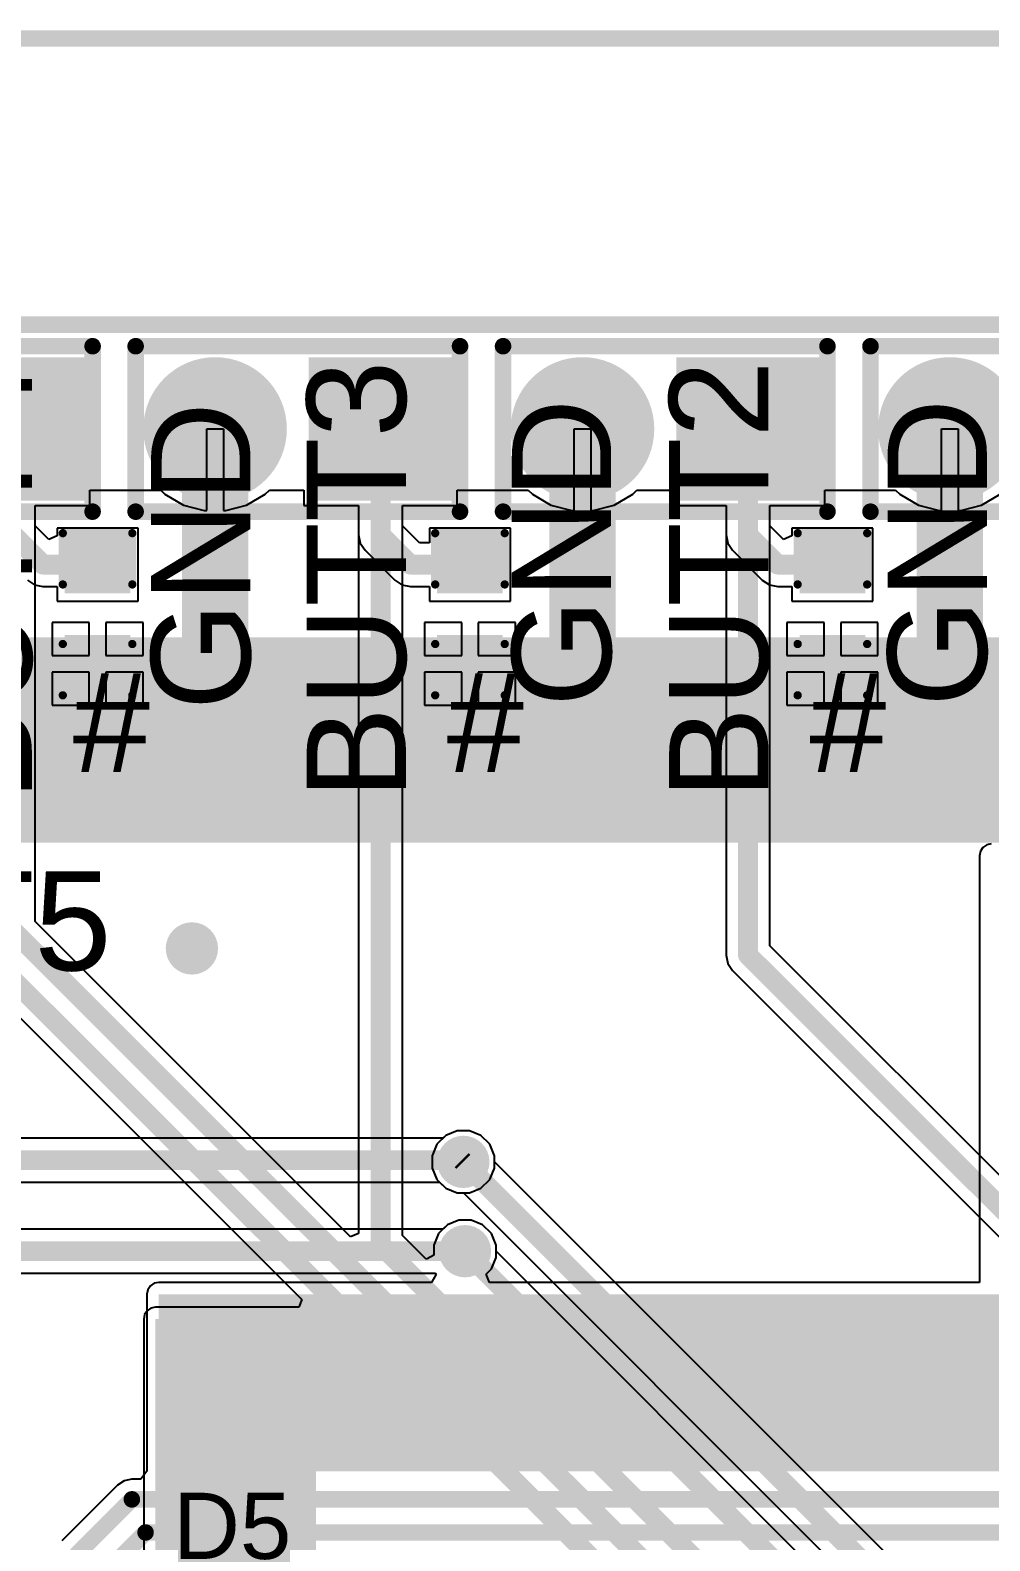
# Model space of a CAD drawing. Header units: millimetres. Extents: x -0.21 to 3.18, y -0.07 to 2.49.
# Drawn here: x 0.276 to 0.856, y 1.553 to 2.466 of the extents above; entities that cross this region are included whole.
import ezdxf

# ---------------------------------------------------------------- set-up
doc = ezdxf.new("R2010")
doc.units = ezdxf.units.MM
doc.header["$MEASUREMENT"] = 0
for name, color, linetype in [('BottomLayer', 5, 'Continuous'), ('BottomSolder', 6, 'Continuous'), ('Mechanical1', 6, 'Continuous'), ('Mechanical2', 216, 'Continuous'), ('MultiLayer', 9, 'Continuous'), ('PadHoleLayer', 156, 'Continuous'), ('TopLayer', 1, 'Continuous'), ('TopOverlay', 2, 'Continuous'), ('TopPaste', 8, 'Continuous'), ('TopSolder', 216, 'Continuous'), ('ViaHoleLayer', 16, 'Continuous')]:
    doc.layers.add(name, color=color, linetype=linetype)
doc.styles.add('Arial', font='', dxfattribs={"height": 0.2})
doc.styles.get('Arial').set_extended_font_data('Arial')

# ---------------------------------------------------------------- blocks, each defined once
blk = doc.blocks.new('2P_TH______H____P____68')
at = {"layer": 'BottomLayer'}
blk.add_hatch(color=5, dxfattribs=at).paths.add_polyline_path([(-0.08937, 0.03937), (-0.01063, 0.03937), (-0.01063, -0.03937), (-0.08937, -0.03937)])
h = blk.add_hatch(color=5, dxfattribs=at)
edge = h.paths.add_edge_path()
edge.add_arc((0.05, 0), 0.03937, 0, 360)
at = {"layer": 'BottomSolder'}
blk.add_hatch(color=6, dxfattribs=at).paths.add_polyline_path([(-0.09337, 0.04337), (-0.00663, 0.04337), (-0.00663, -0.04337), (-0.09337, -0.04337)])
h = blk.add_hatch(color=6, dxfattribs=at)
edge = h.paths.add_edge_path()
edge.add_arc((0.05, 0), 0.04337, 0, 360)
at = {"layer": 'MultiLayer'}
blk.add_hatch(color=9, dxfattribs=at).paths.add_polyline_path([(-0.08937, 0.03937), (-0.01063, 0.03937), (-0.01063, -0.03937), (-0.08937, -0.03937)])
h = blk.add_hatch(color=9, dxfattribs=at)
edge = h.paths.add_edge_path()
edge.add_arc((0.05, 0), 0.03937, 0, 360)
at = {"layer": 'PadHoleLayer'}
h = blk.add_hatch(color=156, dxfattribs=at)
edge = h.paths.add_edge_path()
edge.add_arc((-0.05, 0), 0.01969, 0, 360)
h = blk.add_hatch(color=156, dxfattribs=at)
edge = h.paths.add_edge_path()
edge.add_arc((0.05, 0), 0.01969, 0, 360)
at = {"layer": 'TopLayer'}
blk.add_hatch(color=1, dxfattribs=at).paths.add_polyline_path([(-0.08937, 0.03937), (-0.01063, 0.03937), (-0.01063, -0.03937), (-0.08937, -0.03937)])
h = blk.add_hatch(color=1, dxfattribs=at)
edge = h.paths.add_edge_path()
edge.add_arc((0.05, 0), 0.03937, 0, 360)
at = {"layer": 'TopSolder'}
blk.add_hatch(color=216, dxfattribs=at).paths.add_polyline_path([(-0.09337, 0.04337), (-0.00663, 0.04337), (-0.00663, -0.04337), (-0.09337, -0.04337)])
h = blk.add_hatch(color=216, dxfattribs=at)
edge = h.paths.add_edge_path()
edge.add_arc((0.05, 0), 0.04337, 0, 360)
at = {"layer": 'TopOverlay', "const_width": 0.01}
for points in [[(0.098, 0.05), (-0.098, 0.05)], [(-0.098, 0.05), (-0.098, -0.05)], [(0.098, 0.05), (0.098, -0.05)], [(0.098, -0.05), (-0.098, -0.05)]]:
    blk.add_lwpolyline(points, dxfattribs=at)
at = {"layer": 'TopOverlay', "const_width": 0.005}
for points in [[(-0.1005, 0.05, 1), (-0.0955, 0.05, 1)], [(-0.1005, 0.05, 1), (-0.0955, 0.05, 1)], [(0.0955, 0.05, 1), (0.1005, 0.05, 1)], [(0.0955, 0.05, 1), (0.1005, 0.05, 1)], [(-0.1005, -0.05, 1), (-0.0955, -0.05, 1)], [(-0.1005, -0.05, 1), (-0.0955, -0.05, 1)], [(0.0955, -0.05, 1), (0.1005, -0.05, 1)], [(0.0955, -0.05, 1), (0.1005, -0.05, 1)]]:
    blk.add_lwpolyline(points, format="xyb", close=True, dxfattribs=at)
blk = doc.blocks.new('2P_TH______H____P____69')
at = {"layer": 'BottomLayer'}
blk.add_hatch(color=5, dxfattribs=at).paths.add_polyline_path([(-0.08937, 0.03937), (-0.01063, 0.03937), (-0.01063, -0.03937), (-0.08937, -0.03937)])
h = blk.add_hatch(color=5, dxfattribs=at)
edge = h.paths.add_edge_path()
edge.add_arc((0.05, 0), 0.03937, 0, 360)
at = {"layer": 'BottomSolder'}
blk.add_hatch(color=6, dxfattribs=at).paths.add_polyline_path([(-0.09337, 0.04337), (-0.00663, 0.04337), (-0.00663, -0.04337), (-0.09337, -0.04337)])
h = blk.add_hatch(color=6, dxfattribs=at)
edge = h.paths.add_edge_path()
edge.add_arc((0.05, 0), 0.04337, 0, 360)
at = {"layer": 'MultiLayer'}
blk.add_hatch(color=9, dxfattribs=at).paths.add_polyline_path([(-0.08937, 0.03937), (-0.01063, 0.03937), (-0.01063, -0.03937), (-0.08937, -0.03937)])
h = blk.add_hatch(color=9, dxfattribs=at)
edge = h.paths.add_edge_path()
edge.add_arc((0.05, 0), 0.03937, 0, 360)
at = {"layer": 'PadHoleLayer'}
h = blk.add_hatch(color=156, dxfattribs=at)
edge = h.paths.add_edge_path()
edge.add_arc((-0.05, 0), 0.01969, 0, 360)
h = blk.add_hatch(color=156, dxfattribs=at)
edge = h.paths.add_edge_path()
edge.add_arc((0.05, 0), 0.01969, 0, 360)
at = {"layer": 'TopLayer'}
blk.add_hatch(color=1, dxfattribs=at).paths.add_polyline_path([(-0.08937, 0.03937), (-0.01063, 0.03937), (-0.01063, -0.03937), (-0.08937, -0.03937)])
h = blk.add_hatch(color=1, dxfattribs=at)
edge = h.paths.add_edge_path()
edge.add_arc((0.05, 0), 0.03937, 0, 360)
at = {"layer": 'TopSolder'}
blk.add_hatch(color=216, dxfattribs=at).paths.add_polyline_path([(-0.09337, 0.04337), (-0.00663, 0.04337), (-0.00663, -0.04337), (-0.09337, -0.04337)])
h = blk.add_hatch(color=216, dxfattribs=at)
edge = h.paths.add_edge_path()
edge.add_arc((0.05, 0), 0.04337, 0, 360)
at = {"layer": 'TopOverlay', "const_width": 0.01}
for points in [[(0.098, 0.05), (-0.098, 0.05)], [(-0.098, 0.05), (-0.098, -0.05)], [(0.098, 0.05), (0.098, -0.05)], [(0.098, -0.05), (-0.098, -0.05)]]:
    blk.add_lwpolyline(points, dxfattribs=at)
at = {"layer": 'TopOverlay', "const_width": 0.005}
for points in [[(-0.1005, 0.05, 1), (-0.0955, 0.05, 1)], [(-0.1005, 0.05, 1), (-0.0955, 0.05, 1)], [(0.0955, 0.05, 1), (0.1005, 0.05, 1)], [(0.0955, 0.05, 1), (0.1005, 0.05, 1)], [(-0.1005, -0.05, 1), (-0.0955, -0.05, 1)], [(-0.1005, -0.05, 1), (-0.0955, -0.05, 1)], [(0.0955, -0.05, 1), (0.1005, -0.05, 1)], [(0.0955, -0.05, 1), (0.1005, -0.05, 1)]]:
    blk.add_lwpolyline(points, format="xyb", close=True, dxfattribs=at)
blk = doc.blocks.new('2P_TH______H____P____70')
at = {"layer": 'BottomLayer'}
blk.add_hatch(color=5, dxfattribs=at).paths.add_polyline_path([(-0.08937, 0.03937), (-0.01063, 0.03937), (-0.01063, -0.03937), (-0.08937, -0.03937)])
h = blk.add_hatch(color=5, dxfattribs=at)
edge = h.paths.add_edge_path()
edge.add_arc((0.05, 0), 0.03937, 0, 360)
at = {"layer": 'BottomSolder'}
blk.add_hatch(color=6, dxfattribs=at).paths.add_polyline_path([(-0.09337, 0.04337), (-0.00663, 0.04337), (-0.00663, -0.04337), (-0.09337, -0.04337)])
h = blk.add_hatch(color=6, dxfattribs=at)
edge = h.paths.add_edge_path()
edge.add_arc((0.05, 0), 0.04337, 0, 360)
at = {"layer": 'MultiLayer'}
blk.add_hatch(color=9, dxfattribs=at).paths.add_polyline_path([(-0.08937, 0.03937), (-0.01063, 0.03937), (-0.01063, -0.03937), (-0.08937, -0.03937)])
h = blk.add_hatch(color=9, dxfattribs=at)
edge = h.paths.add_edge_path()
edge.add_arc((0.05, 0), 0.03937, 0, 360)
at = {"layer": 'PadHoleLayer'}
h = blk.add_hatch(color=156, dxfattribs=at)
edge = h.paths.add_edge_path()
edge.add_arc((-0.05, 0), 0.01969, 0, 360)
h = blk.add_hatch(color=156, dxfattribs=at)
edge = h.paths.add_edge_path()
edge.add_arc((0.05, 0), 0.01969, 0, 360)
at = {"layer": 'TopLayer'}
blk.add_hatch(color=1, dxfattribs=at).paths.add_polyline_path([(-0.08937, 0.03937), (-0.01063, 0.03937), (-0.01063, -0.03937), (-0.08937, -0.03937)])
h = blk.add_hatch(color=1, dxfattribs=at)
edge = h.paths.add_edge_path()
edge.add_arc((0.05, 0), 0.03937, 0, 360)
at = {"layer": 'TopSolder'}
blk.add_hatch(color=216, dxfattribs=at).paths.add_polyline_path([(-0.09337, 0.04337), (-0.00663, 0.04337), (-0.00663, -0.04337), (-0.09337, -0.04337)])
h = blk.add_hatch(color=216, dxfattribs=at)
edge = h.paths.add_edge_path()
edge.add_arc((0.05, 0), 0.04337, 0, 360)
at = {"layer": 'TopOverlay', "const_width": 0.01}
for points in [[(0.098, 0.05), (-0.098, 0.05)], [(-0.098, 0.05), (-0.098, -0.05)], [(0.098, 0.05), (0.098, -0.05)], [(0.098, -0.05), (-0.098, -0.05)]]:
    blk.add_lwpolyline(points, dxfattribs=at)
at = {"layer": 'TopOverlay', "const_width": 0.005}
for points in [[(-0.1005, 0.05, 1), (-0.0955, 0.05, 1)], [(-0.1005, 0.05, 1), (-0.0955, 0.05, 1)], [(0.0955, 0.05, 1), (0.1005, 0.05, 1)], [(0.0955, 0.05, 1), (0.1005, 0.05, 1)], [(-0.1005, -0.05, 1), (-0.0955, -0.05, 1)], [(-0.1005, -0.05, 1), (-0.0955, -0.05, 1)], [(0.0955, -0.05, 1), (0.1005, -0.05, 1)], [(0.0955, -0.05, 1), (0.1005, -0.05, 1)]]:
    blk.add_lwpolyline(points, format="xyb", close=True, dxfattribs=at)
blk = doc.blocks.new('2P_TH______H____P____71')
at = {"layer": 'BottomLayer'}
blk.add_hatch(color=5, dxfattribs=at).paths.add_polyline_path([(-0.08937, 0.03937), (-0.01063, 0.03937), (-0.01063, -0.03937), (-0.08937, -0.03937)])
h = blk.add_hatch(color=5, dxfattribs=at)
edge = h.paths.add_edge_path()
edge.add_arc((0.05, 0), 0.03937, 0, 360)
at = {"layer": 'BottomSolder'}
blk.add_hatch(color=6, dxfattribs=at).paths.add_polyline_path([(-0.09337, 0.04337), (-0.00663, 0.04337), (-0.00663, -0.04337), (-0.09337, -0.04337)])
h = blk.add_hatch(color=6, dxfattribs=at)
edge = h.paths.add_edge_path()
edge.add_arc((0.05, 0), 0.04337, 0, 360)
at = {"layer": 'MultiLayer'}
blk.add_hatch(color=9, dxfattribs=at).paths.add_polyline_path([(-0.08937, 0.03937), (-0.01063, 0.03937), (-0.01063, -0.03937), (-0.08937, -0.03937)])
h = blk.add_hatch(color=9, dxfattribs=at)
edge = h.paths.add_edge_path()
edge.add_arc((0.05, 0), 0.03937, 0, 360)
at = {"layer": 'PadHoleLayer'}
h = blk.add_hatch(color=156, dxfattribs=at)
edge = h.paths.add_edge_path()
edge.add_arc((-0.05, 0), 0.01969, 0, 360)
h = blk.add_hatch(color=156, dxfattribs=at)
edge = h.paths.add_edge_path()
edge.add_arc((0.05, 0), 0.01969, 0, 360)
at = {"layer": 'TopLayer'}
blk.add_hatch(color=1, dxfattribs=at).paths.add_polyline_path([(-0.08937, 0.03937), (-0.01063, 0.03937), (-0.01063, -0.03937), (-0.08937, -0.03937)])
h = blk.add_hatch(color=1, dxfattribs=at)
edge = h.paths.add_edge_path()
edge.add_arc((0.05, 0), 0.03937, 0, 360)
at = {"layer": 'TopSolder'}
blk.add_hatch(color=216, dxfattribs=at).paths.add_polyline_path([(-0.09337, 0.04337), (-0.00663, 0.04337), (-0.00663, -0.04337), (-0.09337, -0.04337)])
h = blk.add_hatch(color=216, dxfattribs=at)
edge = h.paths.add_edge_path()
edge.add_arc((0.05, 0), 0.04337, 0, 360)
at = {"layer": 'TopOverlay', "const_width": 0.01}
for points in [[(0.098, 0.05), (-0.098, 0.05)], [(-0.098, 0.05), (-0.098, -0.05)], [(0.098, 0.05), (0.098, -0.05)], [(0.098, -0.05), (-0.098, -0.05)]]:
    blk.add_lwpolyline(points, dxfattribs=at)
at = {"layer": 'TopOverlay', "const_width": 0.005}
for points in [[(-0.1005, 0.05, 1), (-0.0955, 0.05, 1)], [(-0.1005, 0.05, 1), (-0.0955, 0.05, 1)], [(0.0955, 0.05, 1), (0.1005, 0.05, 1)], [(0.0955, 0.05, 1), (0.1005, 0.05, 1)], [(-0.1005, -0.05, 1), (-0.0955, -0.05, 1)], [(-0.1005, -0.05, 1), (-0.0955, -0.05, 1)], [(0.0955, -0.05, 1), (0.1005, -0.05, 1)], [(0.0955, -0.05, 1), (0.1005, -0.05, 1)]]:
    blk.add_lwpolyline(points, format="xyb", close=True, dxfattribs=at)
blk = doc.blocks.new('C___0603_92')
at = {"layer": 'TopLayer'}
for points in [[(-0.015, 0.0175), (-0.015, -0.0175), (-0.045, -0.0175), (-0.045, 0.0175)], [(0.045, 0.0175), (0.045, -0.0175), (0.015, -0.0175), (0.015, 0.0175)]]:
    blk.add_hatch(color=1, dxfattribs=at).paths.add_polyline_path(points)
at = {"layer": 'TopPaste'}
for points in [[(-0.015, 0.0175), (-0.015, -0.0175), (-0.045, -0.0175), (-0.045, 0.0175)], [(0.045, 0.0175), (0.045, -0.0175), (0.015, -0.0175), (0.015, 0.0175)]]:
    blk.add_hatch(color=8, dxfattribs=at).paths.add_polyline_path(points)
at = {"layer": 'TopSolder'}
for points in [[(-0.01264, 0.01986), (-0.01264, -0.01986), (-0.04736, -0.01986), (-0.04736, 0.01986)], [(0.04736, 0.01986), (0.04736, -0.01986), (0.01264, -0.01986), (0.01264, 0.01986)]]:
    blk.add_hatch(color=216, dxfattribs=at).paths.add_polyline_path(points)
at = {"layer": 'TopOverlay', "const_width": 0.005}
for points in [[(-0.049, 0.021), (-0.018, 0.021)], [(-0.049, 0.021), (-0.049, -0.021)], [(0.018, 0.021), (0.049, 0.021)], [(0.049, 0.021), (0.049, -0.021)], [(-0.049, -0.021), (-0.018, -0.021)], [(0.018, -0.021), (0.049, -0.021)]]:
    blk.add_lwpolyline(points, dxfattribs=at)
at = {"layer": 'TopOverlay', "const_width": 0.0025}
for points in [[(-0.05025, 0.021, 1), (-0.04775, 0.021, 1)], [(-0.05025, 0.021, 1), (-0.04775, 0.021, 1)], [(-0.01925, 0.021, 1), (-0.01675, 0.021, 1)], [(0.01675, 0.021, 1), (0.01925, 0.021, 1)], [(0.04775, 0.021, 1), (0.05025, 0.021, 1)], [(0.04775, 0.021, 1), (0.05025, 0.021, 1)], [(-0.05025, -0.021, 1), (-0.04775, -0.021, 1)], [(-0.05025, -0.021, 1), (-0.04775, -0.021, 1)], [(-0.01925, -0.021, 1), (-0.01675, -0.021, 1)], [(0.01675, -0.021, 1), (0.01925, -0.021, 1)], [(0.04775, -0.021, 1), (0.05025, -0.021, 1)], [(0.04775, -0.021, 1), (0.05025, -0.021, 1)]]:
    blk.add_lwpolyline(points, format="xyb", close=True, dxfattribs=at)
blk = doc.blocks.new('C___0603_93')
at = {"layer": 'TopLayer'}
for points in [[(-0.015, 0.0175), (-0.015, -0.0175), (-0.045, -0.0175), (-0.045, 0.0175)], [(0.045, 0.0175), (0.045, -0.0175), (0.015, -0.0175), (0.015, 0.0175)]]:
    blk.add_hatch(color=1, dxfattribs=at).paths.add_polyline_path(points)
at = {"layer": 'TopPaste'}
for points in [[(-0.015, 0.0175), (-0.015, -0.0175), (-0.045, -0.0175), (-0.045, 0.0175)], [(0.045, 0.0175), (0.045, -0.0175), (0.015, -0.0175), (0.015, 0.0175)]]:
    blk.add_hatch(color=8, dxfattribs=at).paths.add_polyline_path(points)
at = {"layer": 'TopSolder'}
for points in [[(-0.01264, 0.01986), (-0.01264, -0.01986), (-0.04736, -0.01986), (-0.04736, 0.01986)], [(0.04736, 0.01986), (0.04736, -0.01986), (0.01264, -0.01986), (0.01264, 0.01986)]]:
    blk.add_hatch(color=216, dxfattribs=at).paths.add_polyline_path(points)
at = {"layer": 'TopOverlay', "const_width": 0.005}
for points in [[(-0.049, 0.021), (-0.049, -0.021)], [(-0.049, 0.021), (-0.018, 0.021)], [(0.018, 0.021), (0.049, 0.021)], [(0.049, 0.021), (0.049, -0.021)], [(-0.049, -0.021), (-0.018, -0.021)], [(0.018, -0.021), (0.049, -0.021)]]:
    blk.add_lwpolyline(points, dxfattribs=at)
at = {"layer": 'TopOverlay', "const_width": 0.0025}
for points in [[(-0.05025, 0.021, 1), (-0.04775, 0.021, 1)], [(-0.05025, 0.021, 1), (-0.04775, 0.021, 1)], [(-0.01925, 0.021, 1), (-0.01675, 0.021, 1)], [(0.01675, 0.021, 1), (0.01925, 0.021, 1)], [(0.04775, 0.021, 1), (0.05025, 0.021, 1)], [(0.04775, 0.021, 1), (0.05025, 0.021, 1)], [(-0.05025, -0.021, 1), (-0.04775, -0.021, 1)], [(-0.05025, -0.021, 1), (-0.04775, -0.021, 1)], [(-0.01925, -0.021, 1), (-0.01675, -0.021, 1)], [(0.01675, -0.021, 1), (0.01925, -0.021, 1)], [(0.04775, -0.021, 1), (0.05025, -0.021, 1)], [(0.04775, -0.021, 1), (0.05025, -0.021, 1)]]:
    blk.add_lwpolyline(points, format="xyb", close=True, dxfattribs=at)
blk = doc.blocks.new('C___0603_94')
at = {"layer": 'TopLayer'}
for points in [[(-0.015, 0.0175), (-0.015, -0.0175), (-0.045, -0.0175), (-0.045, 0.0175)], [(0.045, 0.0175), (0.045, -0.0175), (0.015, -0.0175), (0.015, 0.0175)]]:
    blk.add_hatch(color=1, dxfattribs=at).paths.add_polyline_path(points)
at = {"layer": 'TopPaste'}
for points in [[(-0.015, 0.0175), (-0.015, -0.0175), (-0.045, -0.0175), (-0.045, 0.0175)], [(0.045, 0.0175), (0.045, -0.0175), (0.015, -0.0175), (0.015, 0.0175)]]:
    blk.add_hatch(color=8, dxfattribs=at).paths.add_polyline_path(points)
at = {"layer": 'TopSolder'}
for points in [[(-0.01264, 0.01986), (-0.01264, -0.01986), (-0.04736, -0.01986), (-0.04736, 0.01986)], [(0.04736, 0.01986), (0.04736, -0.01986), (0.01264, -0.01986), (0.01264, 0.01986)]]:
    blk.add_hatch(color=216, dxfattribs=at).paths.add_polyline_path(points)
at = {"layer": 'TopOverlay', "const_width": 0.005}
for points in [[(-0.049, 0.021), (-0.018, 0.021)], [(-0.049, 0.021), (-0.049, -0.021)], [(0.018, 0.021), (0.049, 0.021)], [(0.049, 0.021), (0.049, -0.021)], [(-0.049, -0.021), (-0.018, -0.021)], [(0.018, -0.021), (0.049, -0.021)]]:
    blk.add_lwpolyline(points, dxfattribs=at)
at = {"layer": 'TopOverlay', "const_width": 0.0025}
for points in [[(-0.05025, 0.021, 1), (-0.04775, 0.021, 1)], [(-0.05025, 0.021, 1), (-0.04775, 0.021, 1)], [(-0.01925, 0.021, 1), (-0.01675, 0.021, 1)], [(0.01675, 0.021, 1), (0.01925, 0.021, 1)], [(0.04775, 0.021, 1), (0.05025, 0.021, 1)], [(0.04775, 0.021, 1), (0.05025, 0.021, 1)], [(-0.05025, -0.021, 1), (-0.04775, -0.021, 1)], [(-0.05025, -0.021, 1), (-0.04775, -0.021, 1)], [(-0.01925, -0.021, 1), (-0.01675, -0.021, 1)], [(0.01675, -0.021, 1), (0.01925, -0.021, 1)], [(0.04775, -0.021, 1), (0.05025, -0.021, 1)], [(0.04775, -0.021, 1), (0.05025, -0.021, 1)]]:
    blk.add_lwpolyline(points, format="xyb", close=True, dxfattribs=at)

msp = doc.modelspace()

# ---------------------------------------------------------------- hatches: boundary and pattern name
at = {"layer": 'BottomLayer'}
h = msp.add_hatch(color=5, dxfattribs=at)
edge = h.paths.add_edge_path()
edge.add_arc((0.374, 1.911), 0.01181, 0, 360)
h = msp.add_hatch(color=5, dxfattribs=at)
edge = h.paths.add_edge_path()
edge.add_arc((0.538, 1.782), 0.01181, 0, 360)
h = msp.add_hatch(color=5, dxfattribs=at)
edge = h.paths.add_edge_path()
edge.add_arc((0.539, 1.728), 0.01181, 0, 360)
msp.add_hatch(color=5, dxfattribs=at).paths.add_polyline_path([(0.449, 1.687), (0.352, 1.687), (0.352, 1.29323), (0.449, 1.29323)])
h = msp.add_hatch(color=5, dxfattribs=at)
edge = h.paths.add_edge_path()
edge.add_arc((0.369, 1.648), 0.01181, 0, 360)
h = msp.add_hatch(color=5, dxfattribs=at)
edge = h.paths.add_edge_path()
edge.add_arc((0.39883, 1.648), 0.01181, 0, 360)
h = msp.add_hatch(color=5, dxfattribs=at)
edge = h.paths.add_edge_path()
edge.add_arc((0.42867, 1.648), 0.01181, 0, 360)
at = {"layer": 'BottomSolder'}
h = msp.add_hatch(color=6, dxfattribs=at)
edge = h.paths.add_edge_path()
edge.add_arc((0.374, 1.911), 0.01581, 0, 360)
h = msp.add_hatch(color=6, dxfattribs=at)
edge = h.paths.add_edge_path()
edge.add_arc((0.538, 1.782), 0.01581, 0, 360)
h = msp.add_hatch(color=6, dxfattribs=at)
edge = h.paths.add_edge_path()
edge.add_arc((0.539, 1.728), 0.01581, 0, 360)
h = msp.add_hatch(color=6, dxfattribs=at)
edge = h.paths.add_edge_path()
edge.add_arc((0.369, 1.648), 0.01581, 0, 360)
h = msp.add_hatch(color=6, dxfattribs=at)
edge = h.paths.add_edge_path()
edge.add_arc((0.39883, 1.648), 0.01581, 0, 360)
h = msp.add_hatch(color=6, dxfattribs=at)
edge = h.paths.add_edge_path()
edge.add_arc((0.42867, 1.648), 0.01581, 0, 360)
at = {"layer": 'TopLayer'}
for points in [[(-0.05, 1.979), (1.01, 1.979), (1.01, 2.099), (-0.05, 2.099)], [(-0.05, 1.975), (2.448, 1.975), (2.448, 2.026), (-0.05, 2.026)], [(0.987, 1.595), (0.987, 1.702), (0.354, 1.702), (0.354, 1.595)]]:
    msp.add_hatch(color=1, dxfattribs=at).paths.add_polyline_path(points)
h = msp.add_hatch(color=1, dxfattribs=at)
edge = h.paths.add_edge_path()
edge.add_arc((0.374, 1.911), 0.01181, 0, 360)
h = msp.add_hatch(color=1, dxfattribs=at)
edge = h.paths.add_edge_path()
edge.add_arc((0.538, 1.782), 0.01181, 0, 360)
h = msp.add_hatch(color=1, dxfattribs=at)
edge = h.paths.add_edge_path()
edge.add_arc((0.539, 1.728), 0.01181, 0, 360)
h = msp.add_hatch(color=1, dxfattribs=at)
edge = h.paths.add_edge_path()
edge.add_arc((0.369, 1.648), 0.01181, 0, 360)
h = msp.add_hatch(color=1, dxfattribs=at)
edge = h.paths.add_edge_path()
edge.add_arc((0.39883, 1.648), 0.01181, 0, 360)
h = msp.add_hatch(color=1, dxfattribs=at)
edge = h.paths.add_edge_path()
edge.add_arc((0.42867, 1.648), 0.01181, 0, 360)
at = {"layer": 'TopSolder'}
h = msp.add_hatch(color=216, dxfattribs=at)
edge = h.paths.add_edge_path()
edge.add_arc((0.374, 1.911), 0.01581, 0, 360)
h = msp.add_hatch(color=216, dxfattribs=at)
edge = h.paths.add_edge_path()
edge.add_arc((0.538, 1.782), 0.01581, 0, 360)
h = msp.add_hatch(color=216, dxfattribs=at)
edge = h.paths.add_edge_path()
edge.add_arc((0.539, 1.728), 0.01581, 0, 360)
h = msp.add_hatch(color=216, dxfattribs=at)
edge = h.paths.add_edge_path()
edge.add_arc((0.369, 1.648), 0.01581, 0, 360)
h = msp.add_hatch(color=216, dxfattribs=at)
edge = h.paths.add_edge_path()
edge.add_arc((0.39883, 1.648), 0.01581, 0, 360)
h = msp.add_hatch(color=216, dxfattribs=at)
edge = h.paths.add_edge_path()
edge.add_arc((0.42867, 1.648), 0.01581, 0, 360)
at = {"layer": 'ViaHoleLayer'}
h = msp.add_hatch(color=16, dxfattribs=at)
edge = h.paths.add_edge_path()
edge.add_arc((0.374, 1.911), 0.00591, 0, 360)
h = msp.add_hatch(color=16, dxfattribs=at)
edge = h.paths.add_edge_path()
edge.add_arc((0.538, 1.782), 0.00591, 0, 360)
h = msp.add_hatch(color=16, dxfattribs=at)
edge = h.paths.add_edge_path()
edge.add_arc((0.539, 1.728), 0.00591, 0, 360)
h = msp.add_hatch(color=16, dxfattribs=at)
edge = h.paths.add_edge_path()
edge.add_arc((0.369, 1.648), 0.00591, 0, 360)
h = msp.add_hatch(color=16, dxfattribs=at)
edge = h.paths.add_edge_path()
edge.add_arc((0.39883, 1.648), 0.00591, 0, 360)
h = msp.add_hatch(color=16, dxfattribs=at)
edge = h.paths.add_edge_path()
edge.add_arc((0.42867, 1.648), 0.00591, 0, 360)

# ---------------------------------------------------------------- linework, layer by layer
at = {"layer": 'BottomLayer'}
for p, q in [((0.383, 2.17563), (0.383, 2.225)), ((0.383, 2.225), (0.393, 2.225)), ((0.393, 2.225), (0.393, 2.17563)), ((0.605, 2.17563), (0.605, 2.225)), ((0.605, 2.225), (0.615, 2.225)), ((0.615, 2.225), (0.615, 2.17563)), ((0.827, 2.17563), (0.827, 2.225)), ((0.827, 2.225), (0.837, 2.225)), ((0.837, 2.225), (0.837, 2.17563)), ((0.31237, 2.17863), (0.31237, 2.188)), ((0.31237, 2.188), (0.35518, 2.188)), ((0.35518, 2.188), (0.35769, 2.18549)), ((0.35769, 2.18549), (0.36894, 2.17899)), ((0.40706, 2.17899), (0.41831, 2.18549)), ((0.41831, 2.18549), (0.42082, 2.188)), ((0.42082, 2.188), (0.44163, 2.188)), ((0.44163, 2.188), (0.44163, 2.17863)), ((0.53437, 2.17863), (0.53437, 2.188)), ((0.53437, 2.188), (0.57718, 2.188)), ((0.57718, 2.188), (0.57969, 2.18549)), ((0.57969, 2.18549), (0.59094, 2.17899)), ((0.62906, 2.17899), (0.64031, 2.18549)), ((0.64031, 2.18549), (0.64282, 2.188)), ((0.64282, 2.188), (0.66363, 2.188)), ((0.66363, 2.188), (0.66363, 2.17863)), ((0.75637, 2.17863), (0.75637, 2.188)), ((0.75637, 2.188), (0.79918, 2.188)), ((0.79918, 2.188), (0.80169, 2.18549)), ((0.80169, 2.18549), (0.81294, 2.17899)), ((0.85106, 2.17899), (0.86231, 2.18549)), ((0.27925, 1.92719), (0.27925, 2.17863)), ((0.27925, 2.17863), (0.31237, 2.17863)), ((0.36894, 2.17899), (0.3815, 2.17563)), ((0.3815, 2.17563), (0.383, 2.17563)), ((0.393, 2.17563), (0.3945, 2.17563)), ((0.3945, 2.17563), (0.40706, 2.17899)), ((0.44163, 2.17863), (0.47475, 2.17863)), ((0.47475, 2.17863), (0.47475, 1.73877)), ((0.50125, 1.73749), (0.50125, 2.17863)), ((0.50125, 2.17863), (0.53437, 2.17863)), ((0.59094, 2.17899), (0.6035, 2.17563)), ((0.6035, 2.17563), (0.605, 2.17563)), ((0.615, 2.17563), (0.6165, 2.17563)), ((0.6165, 2.17563), (0.62906, 2.17899)), ((0.66363, 2.17863), (0.69675, 2.17863)), ((0.69675, 2.17863), (0.69675, 1.907)), ((0.72325, 1.91249), (0.72325, 2.17863)), ((0.72325, 2.17863), (0.75637, 2.17863)), ((0.81294, 2.17899), (0.8255, 2.17563)), ((0.8255, 2.17563), (0.827, 2.17563)), ((0.837, 2.17563), (0.8385, 2.17563)), ((0.8385, 2.17563), (0.85106, 2.17899)), ((0.46975, 1.7367), (0.27925, 1.92719)), ((0.22951, 1.90975), (0.4405, 1.69876)), ((1.06149, 1.57425), (0.72325, 1.91249)), ((0.69675, 1.907), (0.69775, 1.90193)), ((0.69775, 1.90193), (0.70063, 1.89763)), ((0.70063, 1.89763), (1.04663, 1.55163)), ((0.53426, 1.80081), (0.52734, 1.79795)), ((0.54174, 1.80081), (0.53426, 1.80081)), ((0.54866, 1.79795), (0.54174, 1.80081)), ((0.52205, 1.79266), (0.51919, 1.78574)), ((0.52734, 1.79795), (0.52205, 1.79266)), ((0.55395, 1.79266), (0.54866, 1.79795)), ((0.55681, 1.78574), (0.55395, 1.79266)), ((0.51919, 1.78574), (0.51919, 1.77826)), ((0.55681, 1.78193), (0.55681, 1.78574)), ((0.80049, 1.53825), (0.55681, 1.78193)), ((0.51919, 1.77826), (0.52205, 1.77134)), ((0.52205, 1.77134), (0.52734, 1.76605)), ((0.52734, 1.76605), (0.53426, 1.76319)), ((0.53426, 1.76319), (0.53807, 1.76319)), ((0.53807, 1.76319), (0.78563, 1.51563)), ((0.52834, 1.74395), (0.52305, 1.73866)), ((0.53526, 1.74681), (0.52834, 1.74395)), ((0.54274, 1.74681), (0.53526, 1.74681)), ((0.54966, 1.74395), (0.54274, 1.74681)), ((0.55495, 1.73866), (0.54966, 1.74395)), ((0.47475, 1.73877), (0.46975, 1.7367)), ((0.51557, 1.72318), (0.50125, 1.73749)), ((0.52305, 1.73866), (0.52019, 1.73174)), ((0.55781, 1.73174), (0.55495, 1.73866)), ((0.52019, 1.73174), (0.52019, 1.72563)), ((0.55781, 1.72793), (0.55781, 1.73174)), ((0.78949, 1.49625), (0.55781, 1.72793)), ((0.51611, 1.7233), (0.51557, 1.72318)), ((0.52019, 1.72563), (0.51611, 1.7233)), ((0.4405, 1.69876), (0.43859, 1.69414)), ((0.34541, 1.68973), (0.34486, 1.687)), ((0.34695, 1.69205), (0.34541, 1.68973)), ((0.34927, 1.69359), (0.34695, 1.69205)), ((0.352, 1.69414), (0.34927, 1.69359)), ((0.43859, 1.69414), (0.352, 1.69414)), ((0.34486, 1.687), (0.34486, 1.45458))]:
    msp.add_line(p, q, dxfattribs=at)
at = {"layer": 'BottomLayer', "const_width": 0.012}
for points in [[(0.488, 1.732), (0.488, 2.227)], [(0.71, 1.907), (0.71, 2.227)], [(0.235, 1.923), (0.733, 1.425)], [(0.266, 1.9217), (0.7437, 1.444)], [(0.71, 1.907), (1.056, 1.561)], [(0.538, 1.782), (0.795, 1.525)], [(0.488, 1.732), (0.757, 1.463)], [(0.539, 1.728), (0.784, 1.483)]]:
    msp.add_lwpolyline(points, dxfattribs=at)
at = {"layer": 'BottomLayer', "const_width": 0.006}
for points in [[(0.485, 2.227, 1), (0.491, 2.227, 1)], [(0.707, 2.227, 1), (0.713, 2.227, 1)], [(0.707, 1.907, 1), (0.713, 1.907, 1)], [(0.707, 1.907, 1), (0.713, 1.907, 1)], [(0.535, 1.782, 1), (0.541, 1.782, 1)], [(0.485, 1.732, 1), (0.491, 1.732, 1)], [(0.485, 1.732, 1), (0.491, 1.732, 1)], [(0.536, 1.728, 1), (0.542, 1.728, 1)]]:
    msp.add_lwpolyline(points, format="xyb", close=True, dxfattribs=at)
at = {"layer": 'Mechanical1', "const_width": 0.01}
msp.add_lwpolyline([(-0.059, 2.461), (1.21389, 2.461)], dxfattribs=at)
at = {"layer": 'Mechanical2', "const_width": 0.01}
msp.add_lwpolyline([(-0.059, 2.288), (3.09061, 2.288)], dxfattribs=at)
at = {"layer": 'TopLayer'}
for p, q in [((0.383, 2.17563), (0.383, 2.225)), ((0.383, 2.225), (0.393, 2.225)), ((0.393, 2.225), (0.393, 2.17563)), ((0.605, 2.17563), (0.605, 2.225)), ((0.605, 2.225), (0.615, 2.225)), ((0.615, 2.225), (0.615, 2.17563)), ((0.827, 2.17563), (0.827, 2.225)), ((0.827, 2.225), (0.837, 2.225)), ((0.837, 2.225), (0.837, 2.17563)), ((0.31237, 2.17863), (0.31237, 2.188)), ((0.31237, 2.188), (0.35518, 2.188)), ((0.35518, 2.188), (0.35769, 2.18549)), ((0.35769, 2.18549), (0.36894, 2.17899)), ((0.40706, 2.17899), (0.41831, 2.18549)), ((0.41831, 2.18549), (0.42082, 2.188)), ((0.42082, 2.188), (0.44163, 2.188)), ((0.44163, 2.188), (0.44163, 2.17863)), ((0.53437, 2.17863), (0.53437, 2.188)), ((0.53437, 2.188), (0.57718, 2.188)), ((0.57718, 2.188), (0.57969, 2.18549)), ((0.57969, 2.18549), (0.59094, 2.17899)), ((0.62906, 2.17899), (0.64031, 2.18549)), ((0.64031, 2.18549), (0.64282, 2.188)), ((0.64282, 2.188), (0.66363, 2.188)), ((0.66363, 2.188), (0.66363, 2.17863)), ((0.75637, 2.17863), (0.75637, 2.188)), ((0.75637, 2.188), (0.79918, 2.188)), ((0.79918, 2.188), (0.80169, 2.18549)), ((0.80169, 2.18549), (0.81294, 2.17899)), ((0.85106, 2.17899), (0.86231, 2.18549)), ((0.27925, 2.16649), (0.27925, 2.17863)), ((0.27925, 2.17863), (0.31237, 2.17863)), ((0.36894, 2.17899), (0.3815, 2.17563)), ((0.3815, 2.17563), (0.383, 2.17563)), ((0.393, 2.17563), (0.3945, 2.17563)), ((0.3945, 2.17563), (0.40706, 2.17899)), ((0.44163, 2.17863), (0.47475, 2.17863)), ((0.47475, 2.17863), (0.47475, 2.161)), ((0.50125, 2.16649), (0.50125, 2.17863)), ((0.50125, 2.17863), (0.53437, 2.17863)), ((0.59094, 2.17899), (0.6035, 2.17563)), ((0.6035, 2.17563), (0.605, 2.17563)), ((0.615, 2.17563), (0.6165, 2.17563)), ((0.6165, 2.17563), (0.62906, 2.17899)), ((0.66363, 2.17863), (0.69675, 2.17863)), ((0.69675, 2.17863), (0.69675, 2.161)), ((0.72325, 2.16649), (0.72325, 2.17863)), ((0.72325, 2.17863), (0.75637, 2.17863)), ((0.81294, 2.17899), (0.8255, 2.17563)), ((0.8255, 2.17563), (0.827, 2.17563)), ((0.837, 2.17563), (0.8385, 2.17563)), ((0.8385, 2.17563), (0.85106, 2.17899)), ((0.2875, 2.15824), (0.27925, 2.16649)), ((0.3415, 2.165), (0.2925, 2.165)), ((0.2925, 2.165), (0.2925, 2.16032)), ((0.3415, 2.121), (0.3415, 2.165)), ((0.51149, 2.15625), (0.50125, 2.16649)), ((0.5665, 2.165), (0.5175, 2.165)), ((0.5175, 2.165), (0.5175, 2.15625)), ((0.5665, 2.121), (0.5665, 2.165)), ((0.7315, 2.15824), (0.72325, 2.16649)), ((0.7855, 2.165), (0.7365, 2.165)), ((0.7365, 2.165), (0.7365, 2.16032)), ((0.7855, 2.121), (0.7855, 2.165)), ((0.2925, 2.16032), (0.2875, 2.15824)), ((0.47475, 2.161), (0.47575, 2.15593)), ((0.47575, 2.15593), (0.47863, 2.15163)), ((0.5175, 2.15625), (0.51149, 2.15625)), ((0.69675, 2.161), (0.69775, 2.15593)), ((0.69775, 2.15593), (0.70063, 2.15163)), ((0.7365, 2.16032), (0.7315, 2.15824)), ((0.47863, 2.15163), (0.49663, 2.13363)), ((0.70063, 2.15163), (0.71863, 2.13363)), ((0.27463, 2.13363), (0.27893, 2.13075)), ((0.27893, 2.13075), (0.284, 2.12975)), ((0.284, 2.12975), (0.2925, 2.12975)), ((0.2925, 2.12975), (0.2925, 2.121)), ((0.49663, 2.13363), (0.50093, 2.13075)), ((0.50093, 2.13075), (0.506, 2.12975)), ((0.506, 2.12975), (0.5175, 2.12975)), ((0.5175, 2.12975), (0.5175, 2.121)), ((0.71863, 2.13363), (0.72293, 2.13075)), ((0.72293, 2.13075), (0.728, 2.12975)), ((0.728, 2.12975), (0.7365, 2.12975)), ((0.7365, 2.12975), (0.7365, 2.121)), ((0.2925, 2.121), (0.3415, 2.121)), ((0.5175, 2.121), (0.5665, 2.121)), ((0.7365, 2.121), (0.7855, 2.121)), ((0.312, 2.108), (0.2895, 2.108)), ((0.2895, 2.108), (0.2895, 2.088)), ((0.312, 2.088), (0.312, 2.108)), ((0.3445, 2.108), (0.322, 2.108)), ((0.322, 2.108), (0.322, 2.088)), ((0.3445, 2.088), (0.3445, 2.108)), ((0.537, 2.108), (0.5145, 2.108)), ((0.5145, 2.108), (0.5145, 2.088)), ((0.537, 2.088), (0.537, 2.108)), ((0.5695, 2.108), (0.547, 2.108)), ((0.547, 2.108), (0.547, 2.088)), ((0.5695, 2.088), (0.5695, 2.108)), ((0.756, 2.108), (0.7335, 2.108)), ((0.7335, 2.108), (0.7335, 2.088)), ((0.756, 2.088), (0.756, 2.108)), ((0.7885, 2.108), (0.766, 2.108)), ((0.766, 2.108), (0.766, 2.088)), ((0.7885, 2.088), (0.7885, 2.108)), ((0.2895, 2.088), (0.312, 2.088)), ((0.322, 2.088), (0.3445, 2.088)), ((0.5145, 2.088), (0.537, 2.088)), ((0.547, 2.088), (0.5695, 2.088)), ((0.7335, 2.088), (0.756, 2.088)), ((0.766, 2.088), (0.7885, 2.088)), ((0.312, 2.078), (0.2895, 2.078)), ((0.2895, 2.078), (0.2895, 2.058)), ((0.312, 2.058), (0.312, 2.078)), ((0.3445, 2.078), (0.322, 2.078)), ((0.322, 2.078), (0.322, 2.058)), ((0.3445, 2.058), (0.3445, 2.078)), ((0.537, 2.078), (0.5145, 2.078)), ((0.5145, 2.078), (0.5145, 2.058)), ((0.537, 2.058), (0.537, 2.078)), ((0.5695, 2.078), (0.547, 2.078)), ((0.547, 2.078), (0.547, 2.058)), ((0.5695, 2.058), (0.5695, 2.078)), ((0.756, 2.078), (0.7335, 2.078)), ((0.7335, 2.078), (0.7335, 2.058)), ((0.756, 2.058), (0.756, 2.078)), ((0.7885, 2.078), (0.766, 2.078)), ((0.766, 2.078), (0.766, 2.058)), ((0.7885, 2.058), (0.7885, 2.078)), ((0.2895, 2.058), (0.312, 2.058)), ((0.322, 2.058), (0.3445, 2.058)), ((0.5145, 2.058), (0.537, 2.058)), ((0.547, 2.058), (0.5695, 2.058)), ((0.7335, 2.058), (0.756, 2.058)), ((0.766, 2.058), (0.7885, 2.058)), ((0.85427, 1.97359), (0.85195, 1.97205)), ((0.857, 1.97414), (0.85427, 1.97359)), ((0.85041, 1.96973), (0.84986, 1.967)), ((0.84986, 1.967), (0.84986, 1.70914)), ((0.85195, 1.97205), (0.85041, 1.96973)), ((0.53426, 1.80081), (0.52734, 1.79795)), ((0.54174, 1.80081), (0.53426, 1.80081)), ((0.54866, 1.79795), (0.54174, 1.80081)), ((0.52565, 1.79625), (0.04737, 1.79625)), ((0.52734, 1.79795), (0.52565, 1.79625)), ((0.55395, 1.79266), (0.54866, 1.79795)), ((0.55681, 1.78574), (0.55395, 1.79266)), ((0.55681, 1.77826), (0.55681, 1.78574)), ((0.54866, 1.76605), (0.55395, 1.77134)), ((0.55395, 1.77134), (0.55681, 1.77826)), ((0.04737, 1.76975), (0.52365, 1.76975)), ((0.52365, 1.76975), (0.52734, 1.76605)), ((0.52734, 1.76605), (0.53426, 1.76319)), ((0.53426, 1.76319), (0.54174, 1.76319)), ((0.54174, 1.76319), (0.54866, 1.76605)), ((0.52834, 1.74395), (0.52565, 1.74125)), ((0.53526, 1.74681), (0.52834, 1.74395)), ((0.54274, 1.74681), (0.53526, 1.74681)), ((0.54966, 1.74395), (0.54274, 1.74681)), ((0.55495, 1.73866), (0.54966, 1.74395)), ((0.52565, 1.74125), (0.04737, 1.74125)), ((0.55781, 1.73174), (0.55495, 1.73866)), ((0.55781, 1.72426), (0.55781, 1.73174)), ((0.55174, 1.71414), (0.55495, 1.71734)), ((0.55495, 1.71734), (0.55781, 1.72426)), ((0.05149, 1.71475), (0.5211, 1.71475)), ((0.35127, 1.70859), (0.34895, 1.70705)), ((0.354, 1.70914), (0.35127, 1.70859)), ((0.51883, 1.70914), (0.354, 1.70914)), ((0.52151, 1.71414), (0.51883, 1.70914)), ((0.5211, 1.71475), (0.52151, 1.71414)), ((0.55381, 1.70914), (0.55174, 1.71414)), ((0.84986, 1.70914), (0.55381, 1.70914)), ((0.34741, 1.70473), (0.34686, 1.702)), ((0.34686, 1.702), (0.34686, 1.595)), ((0.34895, 1.70705), (0.34741, 1.70473)), ((0.33303, 1.5893), (0.32906, 1.58665)), ((0.33772, 1.59024), (0.33303, 1.5893)), ((0.34321, 1.59024), (0.33772, 1.59024)), ((0.34686, 1.595), (0.34321, 1.59024)), ((0.32906, 1.58665), (0.29535, 1.55294))]:
    msp.add_line(p, q, dxfattribs=at)
for points, const_width in [([(0.388, 2.225), (0.388, 2.227)], 0.04), ([(0.61, 2.225), (0.61, 2.227)], 0.04), ([(0.832, 2.225), (0.832, 2.227)], 0.04), ([(0.388, 2.046), (0.388, 2.225)], 0.04), ([(0.61, 2.057), (0.61, 2.225)], 0.04), ([(0.832, 2.06335), (0.832, 2.225)], 0.04), ([(0.488, 2.161), (0.488, 2.227)], 0.012), ([(0.71, 2.161), (0.71, 2.227)], 0.012), ([(0.266, 2.161), (0.284, 2.143)], 0.012), ([(0.488, 2.161), (0.506, 2.143)], 0.012), ([(0.71, 2.161), (0.728, 2.143)], 0.012), ([(0.284, 2.143), (0.317, 2.143)], 0.012), ([(0.506, 2.143), (0.539, 2.143)], 0.012), ([(0.728, 2.143), (0.761, 2.143)], 0.012), ([(0.61, 2.057), (0.612, 2.055)], 0.025), ([(0.388, 2.046), (0.39, 2.044)], 0.025), ([(0.779, 2.007), (0.78, 2.006)], 0.04), ([(0.001, 1.783), (0.537, 1.783)], 0.012), ([(0.537, 1.783), (0.538, 1.782)], 0.012), ([(0.046, 1.728), (0.539, 1.728)], 0.012), ([(0.304, 1.54428), (0.33772, 1.578)], 0.01), ([(0.33772, 1.578), (1.52928, 1.578)], 0.01), ([(0.324, 1.536), (0.346, 1.558)], 0.01), ([(0.346, 1.558), (1.521, 1.558)], 0.01)]:
    msp.add_lwpolyline(points, dxfattribs=dict(at, const_width=const_width))
for points, const_width in [([(0.378, 2.227, 1), (0.398, 2.227, 1)], 0.02), ([(0.6, 2.227, 1), (0.62, 2.227, 1)], 0.02), ([(0.822, 2.227, 1), (0.842, 2.227, 1)], 0.02), ([(0.378, 2.225, 1), (0.398, 2.225, 1)], 0.02), ([(0.378, 2.225, 1), (0.398, 2.225, 1)], 0.02), ([(0.6, 2.225, 1), (0.62, 2.225, 1)], 0.02), ([(0.6, 2.225, 1), (0.62, 2.225, 1)], 0.02), ([(0.822, 2.225, 1), (0.842, 2.225, 1)], 0.02), ([(0.822, 2.225, 1), (0.842, 2.225, 1)], 0.02), ([(0.485, 2.227, 1), (0.491, 2.227, 1)], 0.006), ([(0.707, 2.227, 1), (0.713, 2.227, 1)], 0.006), ([(0.485, 2.161, 1), (0.491, 2.161, 1)], 0.006), ([(0.485, 2.161, 1), (0.491, 2.161, 1)], 0.006), ([(0.707, 2.161, 1), (0.713, 2.161, 1)], 0.006), ([(0.707, 2.161, 1), (0.713, 2.161, 1)], 0.006), ([(0.281, 2.143, 1), (0.287, 2.143, 1)], 0.006), ([(0.281, 2.143, 1), (0.287, 2.143, 1)], 0.006), ([(0.314, 2.143, 1), (0.32, 2.143, 1)], 0.006), ([(0.503, 2.143, 1), (0.509, 2.143, 1)], 0.006), ([(0.503, 2.143, 1), (0.509, 2.143, 1)], 0.006), ([(0.536, 2.143, 1), (0.542, 2.143, 1)], 0.006), ([(0.725, 2.143, 1), (0.731, 2.143, 1)], 0.006), ([(0.725, 2.143, 1), (0.731, 2.143, 1)], 0.006), ([(0.758, 2.143, 1), (0.764, 2.143, 1)], 0.006), ([(0.822, 2.06335, 1), (0.842, 2.06335, 1)], 0.02), ([(0.6, 2.057, 1), (0.62, 2.057, 1)], 0.02), ([(0.378, 2.046, 1), (0.398, 2.046, 1)], 0.02), ([(0.60375, 2.057, 1), (0.61625, 2.057, 1)], 0.0125), ([(0.60575, 2.055, 1), (0.61825, 2.055, 1)], 0.0125), ([(0.38175, 2.046, 1), (0.39425, 2.046, 1)], 0.0125), ([(0.38375, 2.044, 1), (0.39625, 2.044, 1)], 0.0125), ([(0.769, 2.007, 1), (0.789, 2.007, 1)], 0.02), ([(0.77, 2.006, 1), (0.79, 2.006, 1)], 0.02), ([(0.534, 1.783, 1), (0.54, 1.783, 1)], 0.006), ([(0.534, 1.783, 1), (0.54, 1.783, 1)], 0.006), ([(0.535, 1.782, 1), (0.541, 1.782, 1)], 0.006), ([(0.536, 1.728, 1), (0.542, 1.728, 1)], 0.006), ([(0.33522, 1.578, 1), (0.34022, 1.578, 1)], 0.005), ([(0.33522, 1.578, 1), (0.34022, 1.578, 1)], 0.005), ([(0.3435, 1.558, 1), (0.3485, 1.558, 1)], 0.005), ([(0.3435, 1.558, 1), (0.3485, 1.558, 1)], 0.005)]:
    msp.add_lwpolyline(points, format="xyb", close=True, dxfattribs=dict(at, const_width=const_width))

# ---------------------------------------------------------------- block references
for name, p, rotation in [('2P_TH______H____P____68', (0.216, 2.225), 180), ('2P_TH______H____P____69', (0.438, 2.225), 180), ('2P_TH______H____P____70', (0.66, 2.225), 180), ('2P_TH______H____P____71', (0.882, 2.225), 180), ('C___0603_92', (0.317, 2.113), 90), ('C___0603_93', (0.542, 2.113), 90), ('C___0603_94', (0.761, 2.113), 90)]:
    msp.add_blockref(name, p, dxfattribs=dict(rotation=rotation))

# ---------------------------------------------------------------- texts
at = {"layer": 'TopOverlay', "style": 'Arial'}
for s, rotation, p in [('BUTT4', 90, (0.2773, 2.00024)), ('BUTT3', 90, (0.5033, 2.001)), ('BUTT2', 90, (0.7223, 2.001)), ('GND', 90, (0.4093, 2.055)), ('GND', 90, (0.6273, 2.057)), ('GND', 90, (0.8543, 2.057)), ('BUTT5', 360, (0.06, 1.8977))]:
    msp.add_text(s, height=0.06, rotation=rotation, dxfattribs=at).set_placement(p)
for s, height, p in [('#', 0.06, (0.302, 2.01764)), ('#', 0.06, (0.528, 2.01764)), ('#', 0.06, (0.747, 2.01764)), ('D5', 0.04, (0.36268, 1.54201))]:
    msp.add_text(s, height=height, dxfattribs=at).set_placement(p)

doc.saveas('drawing.dxf')
